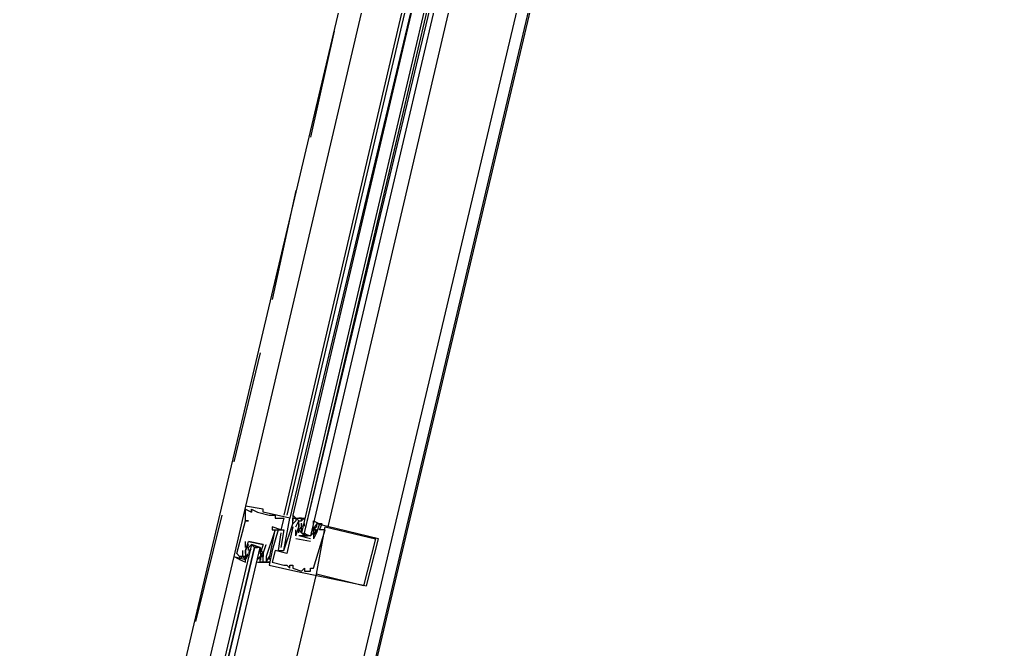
# Model space of a CAD drawing. Header units: feet. Extents: x -84 to 198, y -22 to 181.
# Drawn here: x 117.487 to 121.919, y 79.544 to 82.389 of the extents above; entities that cross this region are included whole.
import ezdxf

# ---------------------------------------------------------------- set-up
doc = ezdxf.new("R2010")
doc.units = ezdxf.units.FT
doc.layers.add('A-LINEA', color=7, linetype='CONTINUOUS')

msp = doc.modelspace()

# ---------------------------------------------------------------- linework, layer by layer
at = {"layer": 'A-LINEA'}
for p, q in [((121.8, 90.9511), (114.5867, 60.4578)), ((117.56, 76.6311), (119.2, 83.5778)), ((118.32, 76.4578), (119.96, 83.3911)), ((119.2, 83.1511), (118.5067, 80.1911)), ((119.3733, 83.1111), (118.68, 80.1511)), ((119.3867, 83.1111), (118.6933, 80.1511)), ((119.4133, 83.0978), (118.7067, 80.1378)), ((119.4133, 83.0978), (118.72, 80.1511)), ((118.88, 80.0978), (119.5733, 83.0578)), ((118.9067, 82.3378), (118.8, 81.8578)), ((118.7333, 81.6178), (118.6267, 81.1244)), ((118.5733, 80.8844), (118.4533, 80.3911)), ((118.5067, 80.1911), (118.5067, 80.1911)), ((118.4, 80.1511), (118.28, 79.6711)), ((118.5067, 80.1778), (118.5067, 80.1778)), ((118.5333, 80.1778), (118.5333, 80.1778)), ((118.5333, 80.1778), (118.5333, 80.1778)), ((118.5333, 80.1644), (118.5333, 80.1644)), ((118.5333, 80.1644), (118.5333, 80.1644)), ((118.56, 80.1644), (118.56, 80.1644)), ((118.5867, 80.1778), (118.5867, 80.1778)), ((118.5867, 80.1644), (118.5867, 80.1644)), ((118.6133, 80.1511), (118.6133, 80.1511)), ((118.64, 80.1511), (118.64, 80.1511)), ((118.72, 80.1511), (118.72, 80.1378)), ((118.72, 80.1511), (118.72, 80.1378)), ((118.72, 80.1511), (118.72, 80.1378)), ((118.5067, 80.1244), (118.5067, 80.1244)), ((118.5067, 80.1244), (118.5067, 80.1244)), ((118.52, 80.1244), (118.52, 80.1244)), ((118.64, 80.1378), (118.64, 80.1378)), ((118.68, 80.1378), (118.68, 80.1378)), ((118.7067, 80.1378), (118.7067, 80.1378)), ((118.72, 80.1378), (118.72, 80.1378)), ((118.72, 80.1378), (118.72, 80.1378)), ((118.72, 80.1244), (118.72, 80.1244)), ((118.72, 80.1244), (118.72, 80.1244)), ((118.72, 80.1111), (118.72, 80.1111)), ((118.72, 80.1111), (118.72, 80.1111)), ((118.7333, 80.1378), (118.7333, 80.1378)), ((118.7333, 80.1244), (118.7333, 80.1244)), ((118.7467, 80.1244), (118.7467, 80.1244)), ((118.7467, 80.1111), (118.7467, 80.1111)), ((118.7467, 80.1111), (118.7467, 80.1111)), ((118.7591, 80.0822), (118.7586, 80.1026)), ((118.7592, 80.096), (118.7589, 80.1143)), ((118.76, 80.1378), (118.76, 80.1378)), ((118.76, 80.1244), (118.76, 80.1244)), ((118.76, 80.1111), (118.76, 80.1111)), ((118.76, 80.1111), (118.76, 80.0978)), ((118.7732, 80.1013), (118.7722, 80.1132)), ((118.8236, 80.107), (118.8152, 80.0908)), ((118.8218, 80.1), (118.8156, 80.0898)), ((118.8267, 80.1111), (118.8267, 80.1111)), ((118.84, 80.1111), (118.84, 80.1111)), ((118.8533, 80.1111), (118.8533, 80.1111)), ((118.6267, 80.0978), (118.6267, 80.0978)), ((118.6267, 80.0844), (118.6267, 80.0844)), ((118.64, 80.0844), (118.64, 80.0844)), ((118.64, 80.0844), (118.64, 80.0844)), ((118.6533, 80.0844), (118.6533, 80.0844)), ((118.6667, 80.0844), (118.6667, 80.0844)), ((118.6667, 80.0711), (118.6667, 80.0711)), ((118.68, 80.0844), (118.68, 80.0844)), ((118.72, 80.0978), (118.72, 80.0978)), ((118.7333, 80.0978), (118.7333, 80.0978)), ((118.7333, 80.0578), (118.7333, 80.0844)), ((118.7333, 80.0844), (118.7333, 80.0844)), ((118.7333, 80.0578), (118.7333, 80.0578)), ((118.7333, 80.0578), (118.7333, 80.0578)), ((118.7467, 80.0978), (118.7467, 80.0978)), ((118.7467, 80.0978), (118.7467, 80.0978)), ((118.7467, 80.0978), (118.7467, 80.0978)), ((118.7467, 80.0578), (118.7467, 80.0578)), ((118.8, 80.0444), (118.7467, 80.0578)), ((118.7467, 80.0578), (118.7467, 80.0578)), ((118.7599, 80.0747), (118.7588, 80.0865)), ((118.76, 80.0844), (118.76, 80.0844)), ((118.76, 80.0711), (118.76, 80.0711)), ((118.7733, 80.0578), (118.7867, 80.0578)), ((118.8, 80.0711), (118.8, 80.0711)), ((118.8133, 80.0978), (118.8133, 80.0978)), ((118.8133, 80.0844), (118.8133, 80.0978)), ((118.8133, 80.0978), (118.8133, 80.0978)), ((118.8133, 80.0844), (118.8133, 80.0444)), ((118.8133, 80.0844), (118.8133, 80.0844)), ((118.8133, 80.0844), (118.8133, 80.0844)), ((118.8247, 80.0816), (118.815, 80.0636)), ((118.8218, 80.0733), (118.8156, 80.0632)), ((118.8267, 80.0978), (118.8267, 80.0978)), ((118.8267, 80.0844), (118.8267, 80.0844)), ((118.8267, 80.0844), (118.8267, 80.0844)), ((118.8267, 80.0711), (118.8267, 80.0711)), ((118.8267, 80.0711), (118.8267, 80.0711)), ((118.84, 80.0844), (118.84, 80.0844)), ((118.8667, 80.0978), (118.8667, 80.0978)), ((118.8667, 80.0844), (118.8667, 80.0844)), ((118.5067, 80.0044), (118.5067, 80.0311)), ((118.5067, 80.0311), (118.5067, 80.0311)), ((118.52, 80.0311), (118.52, 80.0311)), ((118.52, 80.0311), (118.52, 80.0311)), ((118.5867, 80.0178), (118.5867, 80.0178)), ((118.5867, 80.0178), (118.5867, 80.0178)), ((118.6, 80.0178), (118.6, 80.0178)), ((118.8, 80.0311), (118.7333, 80.0444)), ((118.7333, 80.0444), (118.7333, 80.0444)), ((118.8, 80.0444), (118.8, 80.0444)), ((118.8, 80.0444), (118.8, 80.0444)), ((118.8, 80.0311), (118.8, 80.0311)), ((118.8133, 80.0444), (118.8133, 80.0444)), ((118.8133, 80.0444), (118.8133, 80.0444)), ((119.0933, 80.0444), (119.0933, 80.0444)), ((119.1067, 80.0444), (119.1067, 80.0444)), ((118.4667, 79.9778), (118.4667, 79.9778)), ((118.4933, 79.9911), (118.4933, 79.9911)), ((118.5067, 80.0044), (118.5067, 80.0044)), ((118.5067, 79.9911), (118.5067, 79.9911)), ((118.5067, 79.9911), (118.5067, 79.9911)), ((118.5067, 79.9911), (118.5067, 79.9911)), ((118.5067, 79.9778), (118.5067, 79.9778)), ((118.5067, 79.9778), (118.5067, 79.9778)), ((118.5067, 79.9644), (118.52, 79.9778)), ((118.5097, 79.9552), (118.5182, 79.9715)), ((118.5115, 79.9622), (118.5177, 79.9724)), ((118.52, 80.0044), (118.52, 80.0044)), ((118.52, 79.9778), (118.52, 79.9778)), ((118.522, 79.9806), (118.5316, 79.9986)), ((118.5249, 79.9889), (118.5311, 79.9991)), ((118.5467, 80.0044), (118.56, 80.0044)), ((118.5733, 79.9911), (118.5733, 79.9911)), ((118.5733, 79.9778), (118.5733, 79.9778)), ((118.5735, 79.9876), (118.5745, 79.9757)), ((118.5741, 79.9662), (118.5744, 79.9479)), ((118.5742, 79.98), (118.5748, 79.9596)), ((118.5867, 79.9778), (118.5867, 79.9778)), ((118.5867, 79.9778), (118.5867, 79.9778)), ((118.6267, 79.9911), (118.6267, 79.9911)), ((118.64, 79.9911), (118.64, 79.9911)), ((118.6533, 79.9911), (118.6533, 79.9911)), ((118.6667, 80.0044), (118.6667, 80.0044)), ((118.6667, 79.9911), (118.6667, 79.9911)), ((118.68, 79.9911), (118.68, 79.9911)), ((118.68, 79.9911), (118.68, 79.9911)), ((118.6933, 79.9778), (118.6933, 79.9778)), ((118.4533, 79.9644), (118.4533, 79.9644)), ((118.48, 79.9644), (118.48, 79.9644)), ((118.4933, 79.9644), (118.4933, 79.9644)), ((118.5067, 79.9644), (118.5067, 79.9644)), ((118.5067, 79.9644), (118.5067, 79.9644)), ((118.5067, 79.9511), (118.5067, 79.9511)), ((118.5733, 79.9644), (118.56, 79.9511)), ((118.56, 79.9644), (118.56, 79.9644)), ((118.56, 79.9511), (118.56, 79.9511)), ((118.5733, 79.9644), (118.5733, 79.9644)), ((118.5733, 79.9511), (118.5733, 79.9511)), ((118.5733, 79.9378), (118.5733, 79.9378)), ((118.5735, 79.9609), (118.5745, 79.949)), ((118.5867, 79.9644), (118.5867, 79.9644)), ((118.5867, 79.9378), (118.5867, 79.9378)), ((118.6, 79.9644), (118.6, 79.9644)), ((118.6, 79.9511), (118.6, 79.9511)), ((118.6, 79.9378), (118.6, 79.9378)), ((118.6, 79.9378), (118.6, 79.9378)), ((118.6133, 79.9644), (118.6133, 79.9644)), ((118.6133, 79.9644), (118.6133, 79.9644)), ((118.6133, 79.9511), (118.6133, 79.9511)), ((118.6133, 79.9378), (118.6133, 79.9378)), ((118.6133, 79.9244), (118.6133, 79.9244)), ((118.6267, 79.9378), (118.6267, 79.9378)), ((118.68, 79.9244), (118.68, 79.9244)), ((118.6933, 79.9244), (118.6933, 79.9244)), ((118.7067, 79.9244), (118.7067, 79.9244)), ((118.72, 79.9244), (118.72, 79.9244)), ((118.7067, 79.9111), (118.7067, 79.9111)), ((118.72, 79.9111), (118.72, 79.9111)), ((118.7333, 79.8978), (118.7333, 79.8978)), ((118.76, 79.8978), (118.76, 79.8978)), ((118.7733, 79.9111), (118.7733, 79.9111)), ((118.7733, 79.8978), (118.7733, 79.8978)), ((118.7867, 79.8978), (118.7867, 79.8978)), ((118.8, 79.9111), (118.8, 79.9111)), ((118.8, 79.8978), (118.8, 79.8978)), ((118.8133, 79.9111), (118.8133, 79.9111)), ((118.8267, 79.8844), (118.8267, 79.8844)), ((119.04, 79.8311), (119.04, 79.8311)), ((119.0533, 79.8311), (119.0533, 79.8311))]:
    msp.add_line(p, q, dxfattribs=at)
for points in [[(142.72, 107.0711), (135.88, 108.6844), (131.36, 89.5511), (124.5867, 91.1511), (124.4, 90.3378), (121.8, 90.9511), (121.3333, 88.9511), (118.2, 75.6978), (129.9467, 72.9244)], [(119.4667, 83.0844), (118.76, 80.0711), (118.7733, 80.0578), (118.7733, 80.0711), (119.48, 83.0844)], [(119.5067, 83.0711), (118.8, 80.0578), (118.7867, 80.0578), (118.7733, 80.0711), (119.4933, 83.0844)], [(118.5067, 80.1911), (118.4533, 79.9644), (118.5067, 79.9511), (118.5067, 79.9644), (118.5067, 79.9644)], [(118.68, 79.9911), (118.7067, 80.1378), (118.5867, 80.1644), (118.5867, 80.1778), (118.5067, 80.1911)], [(118.5067, 80.1244), (118.5067, 80.1778), (118.5333, 80.1644), (118.5333, 80.1778), (118.5333, 80.1644), (118.5333, 80.1778), (118.56, 80.1644), (118.6133, 80.1511), (118.64, 80.1511), (118.64, 80.1378), (118.68, 80.1378), (118.6667, 80.0844), (118.6267, 80.0978), (118.6267, 80.0844), (118.64, 80.0844), (118.6, 79.9644)], [(118.72, 80.1511), (118.7333, 80.1378), (118.7333, 80.1378)], [(118.72, 80.1511), (118.7333, 80.1378), (118.7333, 80.1378)], [(118.72, 80.1511), (118.7333, 80.1378), (118.7333, 80.1378)], [(118.4933, 79.9911), (118.4933, 79.9644), (118.48, 79.9644), (118.4667, 79.9778), (118.5067, 80.1244), (118.52, 80.1244), (118.5067, 80.1244)], [(118.6533, 80.0844), (118.6267, 79.9911), (118.6133, 79.9244), (118.7333, 79.8978), (119.0533, 79.8311), (119.1067, 80.0444), (118.8267, 80.1111)], [(118.72, 80.0978), (118.6933, 79.9778), (118.64, 79.9911), (118.6267, 79.9378), (118.68, 79.9244), (118.6933, 79.9244), (118.7067, 79.9111), (118.7067, 79.9244), (118.72, 79.9244), (118.72, 79.9111), (118.76, 79.8978), (118.7733, 79.9111), (118.7733, 79.8978), (118.7867, 79.8978), (118.8, 79.8978), (118.8, 79.9111), (118.8133, 79.9111), (118.8667, 80.0844), (118.84, 80.0844), (118.8533, 80.1111), (118.84, 80.1111), (118.8267, 80.0711), (118.8267, 80.0711), (118.8133, 80.0444)], [(118.6667, 80.0711), (118.6533, 79.9911), (118.68, 79.9911), (118.72, 80.1111), (118.72, 80.1244), (118.72, 80.1378), (118.72, 80.1244), (118.72, 80.1378), (118.76, 80.1378), (118.76, 80.1244), (118.76, 80.1244)], [(118.7333, 80.0978), (118.7467, 80.1244), (118.7333, 80.1378), (118.7333, 80.1244), (118.72, 80.1111), (118.72, 80.1111)], [(118.7333, 80.0578), (118.7467, 80.0978), (118.7467, 80.1111), (118.7467, 80.0978), (118.7467, 80.1111)], [(118.7467, 80.0711), (118.7467, 80.0978), (118.7467, 80.1244), (118.76, 80.1244), (118.76, 80.1378), (118.7467, 80.1378), (118.7733, 80.1378), (118.76, 80.1244)], [(118.8133, 80.1111), (118.8133, 80.1244), (118.84, 80.1111), (118.8267, 80.1111), (118.8267, 80.0978), (118.8133, 80.0844), (118.8267, 80.0844), (118.8133, 80.0844), (118.8133, 80.0711), (118.8, 80.0578), (118.7467, 80.0578)], [(118.5733, 79.9378), (118.6133, 79.9378), (118.6, 79.9378), (118.6133, 79.9644), (118.6133, 79.9511), (118.64, 80.0844), (118.68, 80.0844), (118.6667, 80.0044)], [(118.76, 80.0978), (118.7467, 80.0844), (118.76, 80.0711), (118.8, 80.0578), (118.8133, 80.0711), (118.8133, 80.0844)], [(118.8267, 80.0978), (118.8133, 80.0844), (118.8267, 80.0844), (118.8267, 80.0711), (118.8267, 80.0844), (118.8133, 80.0844)], [(119.0933, 80.0444), (119.04, 79.8311), (118.8267, 79.8844), (118.8667, 80.0978), (119.0933, 80.0444)], [(118.1867, 78.3644), (118.5733, 80.0044), (118.56, 80.0044), (118.5467, 80.0044), (118.16, 78.3778), (118.5467, 80.0044), (118.5333, 80.0178), (118.1467, 78.3778)], [(118.52, 80.0178), (118.5067, 79.9911), (118.5067, 79.9644), (118.4933, 79.9644), (118.5067, 79.9644), (118.5067, 79.9511), (118.4933, 79.9644), (118.48, 79.9511), (118.5067, 79.9378), (118.5067, 79.9511)], [(118.5067, 79.9778), (118.5067, 79.9911), (118.5067, 79.9778), (118.5067, 79.9911), (118.52, 80.0311), (118.5867, 80.0178), (118.5733, 79.9778), (118.5867, 79.9778), (118.5867, 79.9644), (118.5733, 79.9644)], [(118.5867, 80.0178), (118.5867, 80.0178), (118.52, 80.0311), (118.52, 80.0311)], [(118.52, 79.9911), (118.52, 80.0044), (118.5333, 80.0178), (118.5733, 80.0044), (118.5733, 79.9911), (118.5733, 79.9778)], [(118.56, 79.9378), (118.5867, 79.9378), (118.5733, 79.9378), (118.5733, 79.9511), (118.5733, 79.9644), (118.5867, 79.9644), (118.5733, 79.9778), (118.5867, 79.9778), (118.5733, 80.0044), (118.5333, 80.0178)], [(118.6, 79.9644), (118.6, 79.9511), (118.6, 79.9378), (118.5867, 79.9378), (118.5867, 79.9778), (118.5867, 79.9778), (118.6, 80.0178)], [(118.48, 79.9644), (118.48, 79.9511), (118.4533, 79.9644), (118.08, 78.3911)], [(118.48, 79.9644), (118.48, 79.9511), (118.4533, 79.9644)], [(118.48, 79.9644), (118.48, 79.9511), (118.4533, 79.9644)], [(118.0267, 76.5244), (118.4533, 78.3111), (118.8267, 79.8844)]]:
    msp.add_lwpolyline(points, dxfattribs=at)

doc.saveas('drawing.dxf')
